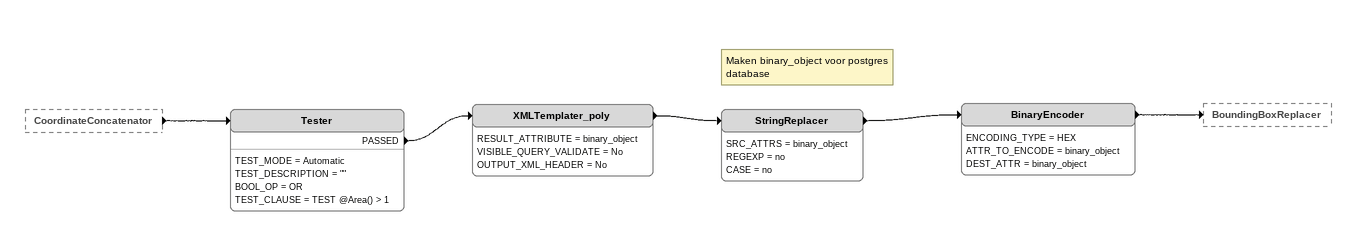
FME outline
CoordinateConcatenator [outside]
    -> Tester
Tester
    TEST_MODE = Automatic
    TEST_DESCRIPTION = ""
    BOOL_OP = OR
    TEST_CLAUSE = TEST @Area() > 1
    PASSED -> XMLTemplater_poly
XMLTemplater_poly
    RESULT_ATTRIBUTE = binary_object
    VISIBLE_QUERY_VALIDATE = No
    OUTPUT_XML_HEADER = No
    -> StringReplacer
Note: Maken binary_object voor postgres database
StringReplacer
    SRC_ATTRS = binary_object
    REGEXP = no
    CASE = no
    -> BinaryEncoder
BinaryEncoder
    ENCODING_TYPE = HEX
    ATTR_TO_ENCODE = binary_object
    DEST_ATTR = binary_object
    -> BoundingBoxReplacer
